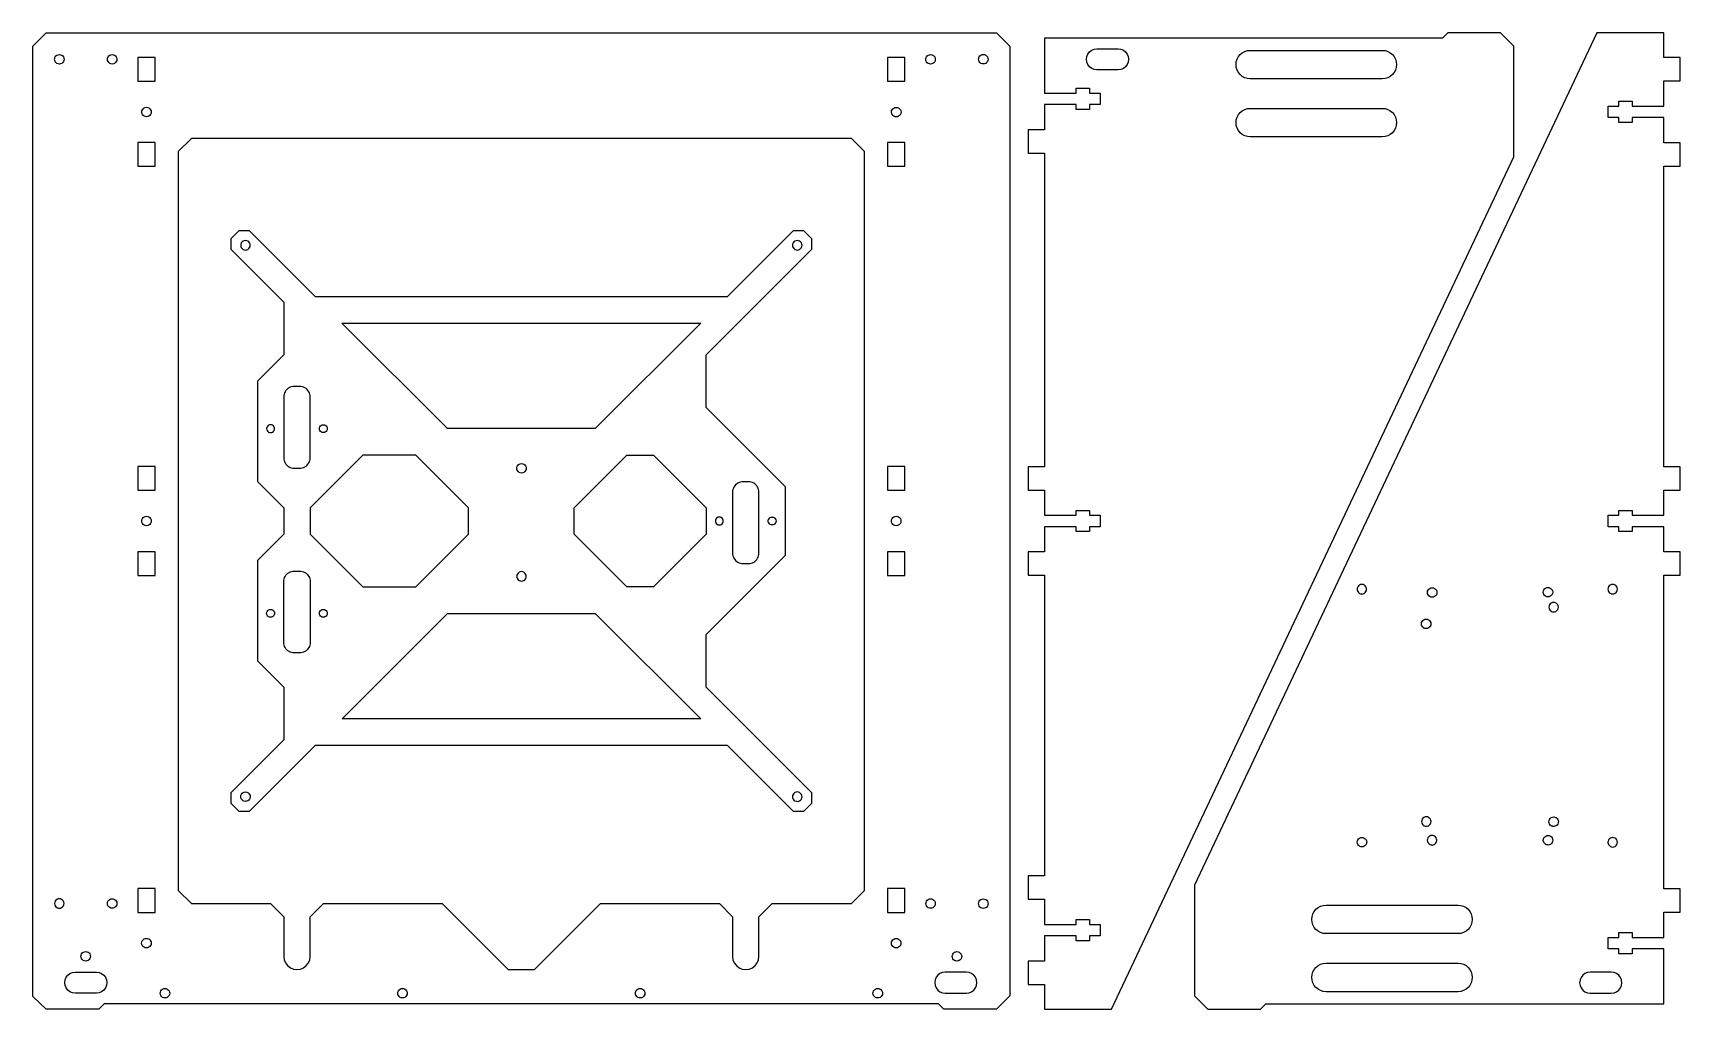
# Model space of a CAD drawing. Extents: x -310 to 314, y -185 to 185.
import ezdxf

# ---------------------------------------------------------------- set-up
doc = ezdxf.new("R2010")
doc.units = 0
doc.layers.get('0').update_dxf_attribs({"linetype": 'CONTINUOUS'})

# ---------------------------------------------------------------- blocks, each defined once
blk = doc.blocks.new('BLOCK_2')
at = {"color": 7}
blk.add_lwpolyline([(-35, 23), (-55, 43), (-55, 63), (-15, 103), (-15, 107), (-18, 110), (-22, 110), (-47, 85), (-203, 85), (-228, 110), (-232, 110), (-235, 107), (-235, 103), (-215, 83), (-215, 63), (-225, 53), (-225, 15), (-215, 5), (-215, -5), (-225, -15), (-225, -53), (-215, -63), (-215, -83), (-235, -103), (-235, -107), (-232, -110), (-228, -110), (-203, -85), (-47, -85), (-22, -110), (-19.93, -110), (-18, -110), (-15, -107), (-15, -103), (-55, -63), (-55, -43), (-25, -13), (-25, 13), (-35, 23)], dxfattribs=at)
blk = doc.blocks.new('BLOCK_3')
at = {"color": 7}
blk.add_lwpolyline([(-165, 25), (-185, 25), (-205, 5), (-205, -5), (-185, -25), (-165, -25), (-145, -5), (-145, 5), (-165, 25)], dxfattribs=at)
blk = doc.blocks.new('BLOCK_4')
at = {"color": 7}
blk.add_lwpolyline([(-55, 5), (-55, -5), (-75, -25), (-85, -25), (-105, -5), (-105, 5), (-85, 25), (-75, 25), (-55, 5)], dxfattribs=at)
blk = doc.blocks.new('BLOCK_5')
at = {"color": 7}
blk.add_lwpolyline([(-57, -75), (-192.93, -75), (-153, -35), (-97, -35), (-57, -75)], dxfattribs=at)
blk = doc.blocks.new('BLOCK_7')
at = {"color": 7}
blk.add_lwpolyline([(-153, 35), (-193, 75), (-57, 75), (-97, 35), (-153, 35)], dxfattribs=at)
blk = doc.blocks.new('BLOCK_6')
blk.add_blockref('BLOCK_7', (0, 0))
blk = doc.blocks.new('BLOCK_8')
at = {"color": 7}
blk.add_lwpolyline([(-48.94, 1.06), (-49.25, 1.3), (-49.61, 1.45), (-50, 1.5), (-50.39, 1.45), (-50.75, 1.3), (-51.06, 1.06), (-51.3, 0.75), (-51.45, 0.39), (-51.5, 0), (-51.45, -0.39), (-51.3, -0.75), (-51.06, -1.06), (-50.75, -1.3), (-50.39, -1.45), (-50, -1.5), (-49.61, -1.45), (-49.25, -1.3), (-48.94, -1.06), (-48.7, -0.75), (-48.55, -0.39), (-48.5, 0), (-48.55, 0.39), (-48.7, 0.75), (-48.94, 1.06)], dxfattribs=at)
blk = doc.blocks.new('BLOCK_9')
at = {"color": 7}
blk.add_lwpolyline([(-42.53, -15.83), (-42.03, -16), (-41.52, -16.1), (-41, -16.14), (-39, -16.14), (-38.48, -16.1), (-37.96, -16), (-37.47, -15.83), (-37, -15.6), (-36.56, -15.31), (-36.17, -14.97), (-35.83, -14.57), (-35.54, -14.14), (-35.3, -13.67), (-35.14, -13.17), (-35.03, -12.66), (-35, -12.14), (-35, 10.86), (-35.03, 11.38), (-35.14, 11.9), (-35.3, 12.39), (-35.54, 12.86), (-35.83, 13.3), (-36.17, 13.69), (-36.56, 14.04), (-37, 14.33), (-37.47, 14.56), (-37.96, 14.73), (-38.48, 14.83), (-39, 14.86), (-41, 14.86), (-41.52, 14.83), (-42.03, 14.73), (-42.53, 14.56), (-43, 14.33), (-43.43, 14.04), (-43.83, 13.69), (-44.17, 13.3), (-44.46, 12.86), (-44.7, 12.39), (-44.86, 11.9), (-44.97, 11.38), (-45, 10.86), (-45, -12.14), (-44.97, -12.66), (-44.86, -13.17), (-44.7, -13.67), (-44.46, -14.14), (-44.17, -14.57), (-43.83, -14.97), (-43.43, -15.31), (-43, -15.6), (-42.53, -15.83)], dxfattribs=at)
blk = doc.blocks.new('BLOCK_10')
at = {"color": 7}
blk.add_lwpolyline([(-29.25, 1.3), (-28.94, 1.06), (-28.7, 0.75), (-28.64, 0.59), (-28.55, 0.39), (-28.5, 0), (-28.55, -0.39), (-28.65, -0.62), (-28.7, -0.75), (-28.94, -1.06), (-29.25, -1.3), (-29.61, -1.45), (-30, -1.5), (-30.39, -1.45), (-30.75, -1.3), (-31.06, -1.06), (-31.3, -0.75), (-31.45, -0.39), (-31.5, 0), (-31.45, 0.39), (-31.3, 0.75), (-31.06, 1.06), (-30.75, 1.3), (-30.39, 1.45), (-30, 1.5), (-29.61, 1.45), (-29.25, 1.3)], dxfattribs=at)
blk = doc.blocks.new('BLOCK_11')
at = {"color": 7}
blk.add_lwpolyline([(-126.7, -21.46), (-126.52, -21.89), (-126.24, -22.27), (-125.86, -22.55), (-125.43, -22.73), (-125, -22.79), (-124.96, -22.79), (-124.5, -22.73), (-124.06, -22.55), (-123.69, -22.27), (-123.4, -21.89), (-123.22, -21.46), (-123.16, -20.99), (-123.22, -20.53), (-123.4, -20.09), (-123.69, -19.72), (-124.06, -19.43), (-124.5, -19.25), (-124.96, -19.19), (-125, -19.2), (-125.43, -19.25), (-125.86, -19.43), (-126.24, -19.72), (-126.52, -20.09), (-126.7, -20.53), (-126.76, -20.99), (-126.7, -21.46)], dxfattribs=at)
blk = doc.blocks.new('BLOCK_12')
at = {"color": 7}
blk.add_lwpolyline([(-126.7, 20.45), (-126.52, 20.89), (-126.24, 21.26), (-125.86, 21.54), (-125.43, 21.72), (-125, 21.78), (-124.96, 21.79), (-124.5, 21.72), (-124.06, 21.55), (-123.69, 21.26), (-123.4, 20.89), (-123.22, 20.45), (-123.16, 19.99), (-123.22, 19.52), (-123.4, 19.09), (-123.69, 18.71), (-124.06, 18.43), (-124.5, 18.25), (-124.96, 18.19), (-125, 18.19), (-125.43, 18.25), (-125.86, 18.43), (-126.24, 18.71), (-126.52, 19.09), (-126.7, 19.52), (-126.76, 19.99), (-126.7, 20.45)], dxfattribs=at)
blk = doc.blocks.new('BLOCK_13')
at = {"color": 7}
blk.add_lwpolyline([(-200, 33.5), (-200.39, 33.55), (-200.75, 33.7), (-201.06, 33.94), (-201.3, 34.25), (-201.45, 34.61), (-201.5, 35), (-201.45, 35.39), (-201.3, 35.75), (-201.06, 36.06), (-200.75, 36.3), (-200.39, 36.45), (-200, 36.5), (-199.61, 36.45), (-199.25, 36.3), (-198.94, 36.06), (-198.7, 35.75), (-198.55, 35.39), (-198.5, 35), (-198.55, 34.61), (-198.7, 34.25), (-198.94, 33.94), (-199.25, 33.7), (-199.61, 33.55), (-200, 33.5)], dxfattribs=at)
blk = doc.blocks.new('BLOCK_14')
at = {"color": 7}
blk.add_lwpolyline([(-221.45, 35.39), (-221.5, 35), (-221.45, 34.61), (-221.3, 34.25), (-221.06, 33.94), (-220.75, 33.7), (-220.39, 33.55), (-220, 33.5), (-219.61, 33.55), (-219.25, 33.7), (-218.94, 33.94), (-218.7, 34.25), (-218.55, 34.61), (-218.5, 35), (-218.55, 35.39), (-218.7, 35.75), (-218.94, 36.06), (-219.25, 36.3), (-219.61, 36.45), (-220, 36.5), (-220.39, 36.45), (-220.75, 36.3), (-221.06, 36.06), (-221.3, 35.75), (-221.45, 35.39)], dxfattribs=at)
blk = doc.blocks.new('BLOCK_15')
at = {"color": 7}
blk.add_lwpolyline([(-208.48, 20.04), (-207.96, 20.14), (-207.47, 20.31), (-207, 20.54), (-206.56, 20.83), (-206.17, 21.18), (-205.83, 21.57), (-205.54, 22.01), (-205.3, 22.48), (-205.14, 22.97), (-205.03, 23.48), (-205, 24.01), (-205, 47.01), (-205.03, 47.53), (-205.14, 48.04), (-205.3, 48.54), (-205.54, 49.01), (-205.83, 49.44), (-206.17, 49.84), (-206.56, 50.18), (-207, 50.47), (-207.47, 50.7), (-207.96, 50.87), (-208.48, 50.97), (-209, 51.01), (-211, 51.01), (-211.52, 50.97), (-212.03, 50.87), (-212.53, 50.7), (-213, 50.47), (-213.43, 50.18), (-213.83, 49.84), (-214.17, 49.44), (-214.46, 49.01), (-214.7, 48.54), (-214.86, 48.04), (-214.97, 47.53), (-215, 47.01), (-215, 24.01), (-214.97, 23.48), (-214.86, 22.97), (-214.7, 22.48), (-214.46, 22.01), (-214.17, 21.57), (-213.83, 21.18), (-213.43, 20.83), (-213, 20.54), (-212.53, 20.31), (-212.03, 20.14), (-211.52, 20.04), (-211, 20.01), (-209, 20.01), (-208.48, 20.04)], dxfattribs=at)
blk = doc.blocks.new('BLOCK_16')
at = {"color": 7}
blk.add_lwpolyline([(-201.3, -35.75), (-201.45, -35.39), (-201.5, -35), (-201.45, -34.61), (-201.3, -34.25), (-201.06, -33.94), (-200.75, -33.7), (-200.39, -33.55), (-200, -33.5), (-199.61, -33.55), (-199.25, -33.7), (-198.94, -33.94), (-198.7, -34.25), (-198.55, -34.61), (-198.5, -35), (-198.55, -35.39), (-198.7, -35.75), (-198.94, -36.06), (-199.25, -36.3), (-199.61, -36.45), (-200, -36.5), (-200.39, -36.45), (-200.75, -36.3), (-201.06, -36.06), (-201.3, -35.75)], dxfattribs=at)
blk = doc.blocks.new('BLOCK_17')
at = {"color": 7}
blk.add_lwpolyline([(-205, -46), (-205.03, -46.52), (-205.14, -47.04), (-205.3, -47.53), (-205.54, -48), (-205.83, -48.44), (-206.17, -48.83), (-206.56, -49.17), (-207, -49.46), (-207.47, -49.7), (-207.96, -49.86), (-208.48, -49.97), (-209, -50), (-211, -50), (-211.52, -49.97), (-212.03, -49.86), (-212.53, -49.7), (-213, -49.46), (-213.43, -49.17), (-213.83, -48.83), (-214.17, -48.44), (-214.46, -48), (-214.7, -47.53), (-214.86, -47.04), (-214.97, -46.52), (-215, -46), (-215, -23), (-214.97, -22.48), (-214.86, -21.96), (-214.7, -21.47), (-214.46, -21), (-214.17, -20.56), (-213.83, -20.17), (-213.43, -19.83), (-213, -19.54), (-212.53, -19.3), (-212.03, -19.14), (-211.52, -19.03), (-211, -19), (-209, -19), (-208.48, -19.03), (-207.96, -19.14), (-207.47, -19.3), (-207, -19.54), (-206.56, -19.83), (-206.17, -20.17), (-205.83, -20.56), (-205.54, -21), (-205.3, -21.47), (-205.14, -21.96), (-205.03, -22.48), (-205, -23), (-205, -46)], dxfattribs=at)
blk = doc.blocks.new('BLOCK_18')
at = {"color": 7}
blk.add_lwpolyline([(-218.55, -34.61), (-218.5, -35), (-218.55, -35.39), (-218.7, -35.75), (-218.94, -36.06), (-219.25, -36.3), (-219.61, -36.45), (-220, -36.5), (-220.39, -36.45), (-220.75, -36.3), (-221.06, -36.06), (-221.3, -35.75), (-221.45, -35.39), (-221.5, -35), (-221.45, -34.61), (-221.3, -34.25), (-221.06, -33.94), (-220.75, -33.7), (-220.39, -33.55), (-220, -33.5), (-219.61, -33.55), (-219.25, -33.7), (-218.94, -33.94), (-218.7, -34.25), (-218.55, -34.61)], dxfattribs=at)
blk = doc.blocks.new('BLOCK_19')
at = {"color": 7}
blk.add_lwpolyline([(-231.25, 104.04), (-231.07, 103.61), (-230.78, 103.24), (-230.41, 102.95), (-229.98, 102.77), (-229.51, 102.71), (-229.04, 102.77), (-228.61, 102.95), (-228.24, 103.24), (-227.95, 103.61), (-227.77, 104.04), (-227.71, 104.51), (-227.77, 104.98), (-227.95, 105.41), (-228.24, 105.78), (-228.61, 106.07), (-229.04, 106.25), (-229.51, 106.31), (-229.93, 106.25), (-229.98, 106.25), (-230.41, 106.07), (-230.78, 105.78), (-231.07, 105.41), (-231.15, 105.21), (-231.25, 104.98), (-231.31, 104.51), (-231.25, 104.04)], dxfattribs=at)
blk = doc.blocks.new('BLOCK_20')
at = {"color": 7}
blk.add_lwpolyline([(-21.76, 105.78), (-22.05, 105.41), (-22.23, 104.98), (-22.29, 104.51), (-22.23, 104.04), (-22.05, 103.61), (-21.76, 103.24), (-21.39, 102.95), (-20.96, 102.77), (-20.49, 102.71), (-20.02, 102.77), (-19.59, 102.95), (-19.22, 103.24), (-18.93, 103.61), (-18.75, 104.04), (-18.69, 104.51), (-18.75, 104.98), (-18.93, 105.41), (-19.22, 105.78), (-19.59, 106.07), (-20.02, 106.25), (-20.49, 106.31), (-20.96, 106.25), (-21.39, 106.07), (-21.76, 105.78)], dxfattribs=at)
blk = doc.blocks.new('BLOCK_21')
at = {"color": 7}
blk.add_lwpolyline([(-18.75, -104.98), (-18.69, -104.51), (-18.75, -104.04), (-18.93, -103.61), (-19.22, -103.24), (-19.59, -102.95), (-20.02, -102.77), (-20.49, -102.71), (-20.96, -102.77), (-21.39, -102.95), (-21.76, -103.24), (-22.05, -103.61), (-22.23, -104.04), (-22.29, -104.51), (-22.23, -104.98), (-22.05, -105.41), (-21.76, -105.78), (-21.39, -106.07), (-20.96, -106.25), (-20.49, -106.31), (-20.02, -106.25), (-19.59, -106.07), (-19.22, -105.78), (-18.93, -105.41), (-18.75, -104.98)], dxfattribs=at)
blk = doc.blocks.new('BLOCK_22')
at = {"color": 7}
blk.add_lwpolyline([(-228.63, -106.06), (-229.06, -106.23), (-229.53, -106.29), (-230, -106.22), (-230.43, -106.04), (-230.8, -105.75), (-231.08, -105.37), (-231.25, -104.94), (-231.31, -104.47), (-231.24, -104), (-231.06, -103.57), (-230.77, -103.2), (-230.39, -102.92), (-229.96, -102.75), (-229.49, -102.69), (-229.02, -102.76), (-228.59, -102.94), (-228.22, -103.23), (-227.94, -103.61), (-227.77, -104.04), (-227.71, -104.51), (-227.78, -104.97), (-227.96, -105.41), (-228.25, -105.78), (-228.63, -106.06)], dxfattribs=at)
blk = doc.blocks.new('BLOCK_23')
at = {"color": 7}
blk.add_lwpolyline([(-310, -180.19), (-310, 180), (-305, 185), (55, 185), (60, 180), (60, -180), (55, -185), (35, -185), (33, -183), (-283, -183), (-285, -185), (-305, -185), (-310, -180.19)], dxfattribs=at)
blk = doc.blocks.new('BLOCK_24')
at = {"color": 7}
blk.add_lwpolyline([(43.63, -178.96), (44.6, -178.83), (45.56, -178.43), (46.39, -177.79), (47.02, -176.96), (47.42, -176), (47.56, -174.96), (47.42, -173.93), (47.02, -172.96), (46.39, -172.13), (45.56, -171.5), (44.6, -171.1), (43.56, -170.96), (35.56, -170.96), (34.53, -171.1), (33.56, -171.5), (32.74, -172.13), (32.1, -172.96), (31.7, -173.93), (31.56, -174.96), (31.7, -176), (32.1, -176.96), (32.74, -177.79), (33.56, -178.43), (34.53, -178.83), (35.56, -178.96), (43.63, -178.96)], dxfattribs=at)
blk = doc.blocks.new('BLOCK_25')
at = {"color": 7}
blk.add_lwpolyline([(-281.98, -174.96), (-282.11, -176), (-282.51, -176.96), (-283.15, -177.79), (-283.98, -178.43), (-284.94, -178.83), (-285.91, -178.96), (-293.97, -178.96), (-295.01, -178.83), (-295.97, -178.43), (-296.8, -177.79), (-297.44, -176.96), (-297.84, -176), (-297.97, -174.96), (-297.84, -173.93), (-297.44, -172.96), (-296.8, -172.13), (-295.97, -171.5), (-295.01, -171.1), (-293.97, -170.96), (-285.98, -170.96), (-284.94, -171.1), (-283.98, -171.5), (-283.15, -172.13), (-282.51, -172.96), (-282.11, -173.93), (-281.98, -174.96)], dxfattribs=at)
blk = doc.blocks.new('BLOCK_26')
at = {"color": 7}
blk.add_lwpolyline([(20.25, 175.74), (13.75, 175.74), (13.75, 166.74), (20.25, 166.74), (20.25, 175.74)], dxfattribs=at)
blk = doc.blocks.new('BLOCK_27')
at = {"color": 7}
blk.add_lwpolyline([(20.25, 143.44), (13.75, 143.44), (13.75, 134.44), (20.25, 134.44), (20.25, 143.44)], dxfattribs=at)
blk = doc.blocks.new('BLOCK_28')
at = {"color": 7}
blk.add_lwpolyline([(20.25, 20.65), (13.75, 20.65), (13.75, 11.65), (20.25, 11.65), (20.25, 20.65)], dxfattribs=at)
blk = doc.blocks.new('BLOCK_29')
at = {"color": 7}
blk.add_lwpolyline([(20.25, -11.65), (13.75, -11.65), (13.75, -20.65), (20.25, -20.65), (20.25, -11.65)], dxfattribs=at)
blk = doc.blocks.new('BLOCK_30')
at = {"color": 7}
blk.add_lwpolyline([(20.25, -139.35), (13.75, -139.35), (13.75, -148.35), (20.25, -148.35), (20.25, -139.35)], dxfattribs=at)
blk = doc.blocks.new('BLOCK_31')
at = {"color": 7}
blk.add_lwpolyline([(-263.75, 175.74), (-270.25, 175.74), (-270.25, 166.74), (-263.75, 166.74), (-263.75, 175.74)], dxfattribs=at)
blk = doc.blocks.new('BLOCK_32')
at = {"color": 7}
blk.add_lwpolyline([(-263.75, 143.44), (-270.25, 143.44), (-270.25, 134.44), (-263.75, 134.44), (-263.75, 143.44)], dxfattribs=at)
blk = doc.blocks.new('BLOCK_33')
at = {"color": 7}
blk.add_lwpolyline([(-263.75, 20.65), (-270.25, 20.65), (-270.25, 11.65), (-263.75, 11.65), (-263.75, 20.65)], dxfattribs=at)
blk = doc.blocks.new('BLOCK_34')
at = {"color": 7}
blk.add_lwpolyline([(-263.75, -11.65), (-270.25, -11.65), (-270.25, -20.65), (-263.75, -20.65), (-263.75, -11.65)], dxfattribs=at)
blk = doc.blocks.new('BLOCK_35')
at = {"color": 7}
blk.add_lwpolyline([(-263.75, -139.35), (-270.25, -139.35), (-270.25, -148.35), (-263.75, -148.35), (-263.75, -139.35)], dxfattribs=at)
blk = doc.blocks.new('BLOCK_36')
at = {"color": 7}
blk.add_lwpolyline([(18.56, -0.9), (18.27, -1.27), (17.9, -1.56), (17.47, -1.74), (17, -1.8), (16.53, -1.74), (16.1, -1.56), (15.73, -1.27), (15.44, -0.9), (15.26, -0.47), (15.2, 0), (15.26, 0.47), (15.44, 0.9), (15.73, 1.27), (16.1, 1.56), (16.53, 1.74), (17, 1.8), (17.46, 1.74), (17.9, 1.56), (18.27, 1.27), (18.56, 0.9), (18.74, 0.47), (18.8, 0), (18.74, -0.47), (18.56, -0.9)], dxfattribs=at)
blk = doc.blocks.new('BLOCK_37')
at = {"color": 7}
blk.add_lwpolyline([(18.58, 154.1), (18.29, 153.72), (17.92, 153.44), (17.49, 153.25), (17.02, 153.19), (16.56, 153.25), (16.12, 153.42), (15.75, 153.71), (15.46, 154.08), (15.28, 154.51), (15.21, 154.98), (15.27, 155.44), (15.45, 155.88), (15.73, 156.25), (16.1, 156.54), (16.53, 156.72), (17, 156.79), (17.47, 156.73), (17.9, 156.55), (18.28, 156.27), (18.56, 155.9), (18.75, 155.47), (18.81, 155), (18.75, 154.53), (18.58, 154.1)], dxfattribs=at)
blk = doc.blocks.new('BLOCK_38')
at = {"color": 7}
blk.add_lwpolyline([(29.1, 173.43), (28.73, 173.72), (28.44, 174.09), (28.26, 174.52), (28.2, 174.99), (28.26, 175.46), (28.44, 175.89), (28.73, 176.26), (29.1, 176.55), (29.54, 176.73), (30, 176.79), (30.47, 176.73), (30.9, 176.55), (31.28, 176.26), (31.56, 175.89), (31.74, 175.46), (31.8, 174.99), (31.74, 174.52), (31.56, 174.09), (31.28, 173.72), (30.9, 173.43), (30.47, 173.25), (30, 173.19), (29.54, 173.25), (29.1, 173.43)], dxfattribs=at)
blk = doc.blocks.new('BLOCK_39')
at = {"color": 7}
blk.add_lwpolyline([(51.25, 173.75), (50.88, 173.46), (50.44, 173.28), (49.98, 173.22), (49.51, 173.28), (49.08, 173.46), (48.7, 173.75), (48.42, 174.12), (48.24, 174.56), (48.18, 175.02), (48.24, 175.49), (48.42, 175.92), (48.7, 176.3), (49.08, 176.58), (49.51, 176.76), (49.98, 176.82), (50.44, 176.76), (50.88, 176.58), (51.25, 176.3), (51.54, 175.92), (51.72, 175.49), (51.78, 175.02), (51.72, 174.56), (51.54, 174.12), (51.25, 173.75)], dxfattribs=at)
blk = doc.blocks.new('BLOCK_40')
at = {"color": 7}
blk.add_lwpolyline([(31.29, -146.28), (30.91, -146.57), (30.48, -146.75), (30.01, -146.81), (29.55, -146.75), (29.11, -146.57), (28.74, -146.28), (28.46, -145.91), (28.28, -145.47), (28.21, -145.01), (28.28, -144.54), (28.46, -144.11), (28.74, -143.74), (29.11, -143.45), (29.55, -143.27), (30.01, -143.21), (30.48, -143.27), (30.91, -143.45), (31.29, -143.74), (31.57, -144.11), (31.75, -144.54), (31.81, -145.01), (31.75, -145.47), (31.57, -145.91), (31.29, -146.28)], dxfattribs=at)
blk = doc.blocks.new('BLOCK_41')
at = {"color": 7}
blk.add_lwpolyline([(51.55, -145.95), (51.27, -146.33), (50.89, -146.61), (50.46, -146.79), (49.99, -146.85), (49.53, -146.79), (49.09, -146.61), (48.72, -146.33), (48.43, -145.95), (48.25, -145.52), (48.19, -145.05), (48.25, -144.59), (48.43, -144.15), (48.72, -143.78), (49.09, -143.49), (49.53, -143.31), (49.99, -143.25), (50.46, -143.31), (50.89, -143.49), (51.27, -143.78), (51.55, -144.15), (51.73, -144.59), (51.79, -145.05), (51.73, -145.52), (51.55, -145.95)], dxfattribs=at)
blk = doc.blocks.new('BLOCK_42')
at = {"color": 7}
blk.add_lwpolyline([(40.9, -163.47), (41.28, -163.76), (41.56, -164.13), (41.74, -164.57), (41.8, -165.03), (41.74, -165.5), (41.56, -165.93), (41.28, -166.31), (40.9, -166.59), (40.47, -166.77), (40, -166.83), (39.54, -166.77), (39.1, -166.59), (38.73, -166.31), (38.44, -165.93), (38.26, -165.5), (38.2, -165.03), (38.26, -164.57), (38.44, -164.13), (38.73, -163.76), (39.1, -163.47), (39.54, -163.29), (40, -163.23), (40.47, -163.29), (40.9, -163.47)], dxfattribs=at)
blk = doc.blocks.new('BLOCK_43')
at = {"color": 7}
blk.add_lwpolyline([(18.56, -160.9), (18.27, -161.27), (17.9, -161.56), (17.47, -161.74), (17, -161.8), (16.53, -161.74), (16.1, -161.56), (15.73, -161.27), (15.44, -160.9), (15.26, -160.47), (15.2, -160), (15.26, -159.53), (15.44, -159.1), (15.73, -158.73), (16.1, -158.44), (16.53, -158.26), (17, -158.2), (17.47, -158.26), (17.9, -158.44), (18.27, -158.73), (18.56, -159.1), (18.74, -159.53), (18.8, -160), (18.74, -160.47), (18.56, -160.9)], dxfattribs=at)
blk = doc.blocks.new('BLOCK_44')
at = {"color": 7}
blk.add_lwpolyline([(-299.13, -143.42), (-299.57, -143.24), (-300.03, -143.18), (-300.5, -143.24), (-300.93, -143.42), (-301.3, -143.71), (-301.59, -144.08), (-301.77, -144.51), (-301.83, -144.98), (-301.77, -145.45), (-301.59, -145.88), (-301.3, -146.25), (-300.93, -146.54), (-300.5, -146.72), (-300.03, -146.78), (-299.56, -146.72), (-299.13, -146.54), (-298.76, -146.25), (-298.47, -145.88), (-298.29, -145.44), (-298.23, -144.98), (-298.29, -144.51), (-298.47, -144.08), (-298.76, -143.71), (-299.13, -143.42)], dxfattribs=at)
blk = doc.blocks.new('BLOCK_45')
at = {"color": 7}
blk.add_lwpolyline([(-278.46, -145.88), (-278.74, -146.25), (-279.12, -146.54), (-279.55, -146.72), (-280.02, -146.78), (-280.48, -146.72), (-280.92, -146.54), (-281.29, -146.25), (-281.58, -145.88), (-281.76, -145.45), (-281.82, -144.98), (-281.76, -144.51), (-281.58, -144.08), (-281.29, -143.71), (-280.92, -143.42), (-280.48, -143.24), (-280.02, -143.18), (-279.55, -143.24), (-279.12, -143.42), (-278.74, -143.71), (-278.46, -144.08), (-278.28, -144.51), (-278.22, -144.98), (-278.28, -145.44), (-278.46, -145.88)], dxfattribs=at)
blk = doc.blocks.new('BLOCK_46')
at = {"color": 7}
blk.add_lwpolyline([(-290.92, -163.43), (-290.49, -163.25), (-290.02, -163.19), (-289.56, -163.25), (-289.12, -163.43), (-288.75, -163.72), (-288.47, -164.09), (-288.29, -164.53), (-288.22, -164.99), (-288.29, -165.46), (-288.47, -165.89), (-288.75, -166.27), (-289.12, -166.55), (-289.56, -166.73), (-290.02, -166.79), (-290.49, -166.73), (-290.92, -166.55), (-291.3, -166.27), (-291.58, -165.89), (-291.76, -165.46), (-291.82, -164.99), (-291.76, -164.53), (-291.58, -164.09), (-291.3, -163.72), (-290.92, -163.43)], dxfattribs=at)
blk = doc.blocks.new('BLOCK_47')
at = {"color": 7}
blk.add_lwpolyline([(-265.46, -159.09), (-265.28, -159.52), (-265.22, -159.99), (-265.28, -160.46), (-265.46, -160.89), (-265.74, -161.26), (-266.12, -161.55), (-266.55, -161.73), (-267.02, -161.79), (-267.48, -161.73), (-267.92, -161.55), (-268.29, -161.26), (-268.58, -160.89), (-268.76, -160.46), (-268.82, -159.99), (-268.76, -159.52), (-268.58, -159.09), (-268.29, -158.72), (-267.92, -158.43), (-267.48, -158.25), (-267.02, -158.19), (-266.55, -158.25), (-266.12, -158.43), (-265.74, -158.72), (-265.46, -159.09)], dxfattribs=at)
blk = doc.blocks.new('BLOCK_48')
at = {"color": 7}
blk.add_lwpolyline([(-265.42, -0.9), (-265.7, -1.28), (-266.07, -1.56), (-266.51, -1.74), (-266.97, -1.8), (-267.44, -1.74), (-267.87, -1.56), (-268.25, -1.28), (-268.53, -0.9), (-268.71, -0.47), (-268.77, 0), (-268.71, 0.46), (-268.53, 0.9), (-268.25, 1.27), (-267.87, 1.56), (-267.44, 1.74), (-266.98, 1.8), (-266.51, 1.74), (-266.07, 1.56), (-265.7, 1.27), (-265.42, 0.9), (-265.24, 0.46), (-265.17, 0), (-265.24, -0.47), (-265.42, -0.9)], dxfattribs=at)
blk = doc.blocks.new('BLOCK_49')
at = {"color": 7}
blk.add_lwpolyline([(-300.9, 173.45), (-301.27, 173.74), (-301.55, 174.11), (-301.73, 174.55), (-301.8, 175.01), (-301.73, 175.48), (-301.55, 175.91), (-301.27, 176.29), (-300.9, 176.57), (-300.46, 176.75), (-300, 176.81), (-299.53, 176.75), (-299.1, 176.57), (-298.72, 176.29), (-298.44, 175.91), (-298.26, 175.48), (-298.2, 175.01), (-298.26, 174.55), (-298.44, 174.11), (-298.72, 173.74), (-299.1, 173.45), (-299.53, 173.28), (-300, 173.21), (-300.46, 173.27), (-300.9, 173.45)], dxfattribs=at)
blk = doc.blocks.new('BLOCK_50')
at = {"color": 7}
blk.add_lwpolyline([(-280.44, 176.75), (-279.98, 176.81), (-279.51, 176.75), (-279.08, 176.57), (-278.7, 176.29), (-278.42, 175.91), (-278.24, 175.48), (-278.18, 175.01), (-278.24, 174.55), (-278.42, 174.11), (-278.7, 173.74), (-279.08, 173.45), (-279.51, 173.28), (-279.98, 173.21), (-280.44, 173.27), (-280.88, 173.45), (-281.25, 173.74), (-281.54, 174.11), (-281.72, 174.55), (-281.78, 175.01), (-281.72, 175.48), (-281.54, 175.91), (-281.25, 176.29), (-280.88, 176.57), (-280.44, 176.75)], dxfattribs=at)
blk = doc.blocks.new('BLOCK_51')
at = {"color": 7}
blk.add_lwpolyline([(-265.24, 154.53), (-265.42, 154.1), (-265.7, 153.72), (-266.07, 153.44), (-266.51, 153.26), (-266.97, 153.2), (-267.44, 153.26), (-267.87, 153.44), (-268.25, 153.72), (-268.53, 154.09), (-268.71, 154.53), (-268.77, 154.99), (-268.71, 155.46), (-268.53, 155.89), (-268.25, 156.27), (-267.87, 156.55), (-267.44, 156.73), (-266.98, 156.8), (-266.51, 156.73), (-266.07, 156.55), (-265.7, 156.27), (-265.42, 155.9), (-265.24, 155.46), (-265.17, 155), (-265.24, 154.53)], dxfattribs=at)
blk = doc.blocks.new('BLOCK_52')
at = {"color": 7}
blk.add_lwpolyline([(-258.44, -179.9), (-258.73, -180.27), (-259.1, -180.56), (-259.53, -180.74), (-260, -180.8), (-260.47, -180.74), (-260.9, -180.56), (-261.27, -180.27), (-261.56, -179.9), (-261.74, -179.47), (-261.8, -179), (-261.74, -178.53), (-261.56, -178.1), (-261.27, -177.73), (-260.9, -177.44), (-260.47, -177.26), (-260, -177.2), (-259.53, -177.26), (-259.1, -177.44), (-258.73, -177.73), (-258.44, -178.1), (-258.26, -178.53), (-258.2, -179), (-258.26, -179.47), (-258.44, -179.9)], dxfattribs=at)
blk = doc.blocks.new('BLOCK_53')
at = {"color": 7}
blk.add_lwpolyline([(-168.44, -179.9), (-168.73, -180.27), (-169.1, -180.56), (-169.53, -180.74), (-170, -180.8), (-170.47, -180.74), (-170.9, -180.56), (-171.27, -180.27), (-171.56, -179.9), (-171.74, -179.47), (-171.8, -179), (-171.74, -178.53), (-171.56, -178.1), (-171.27, -177.73), (-170.9, -177.44), (-170.47, -177.26), (-170, -177.2), (-169.53, -177.26), (-169.1, -177.44), (-168.73, -177.73), (-168.44, -178.1), (-168.26, -178.53), (-168.2, -179), (-168.26, -179.47), (-168.44, -179.9)], dxfattribs=at)
blk = doc.blocks.new('BLOCK_54')
at = {"color": 7}
blk.add_lwpolyline([(-78.44, -179.9), (-78.73, -180.27), (-79.1, -180.56), (-79.53, -180.74), (-80, -180.8), (-80.47, -180.74), (-80.9, -180.56), (-81.27, -180.27), (-81.56, -179.9), (-81.74, -179.47), (-81.8, -179), (-81.74, -178.53), (-81.56, -178.1), (-81.27, -177.73), (-80.9, -177.44), (-80.47, -177.26), (-80, -177.2), (-79.53, -177.26), (-79.1, -177.44), (-78.73, -177.73), (-78.44, -178.1), (-78.26, -178.53), (-78.2, -179), (-78.26, -179.47), (-78.44, -179.9)], dxfattribs=at)
blk = doc.blocks.new('BLOCK_55')
at = {"color": 7}
blk.add_lwpolyline([(8.44, -178.1), (8.73, -177.73), (9.1, -177.44), (9.53, -177.26), (10, -177.2), (10.47, -177.26), (10.9, -177.44), (11.27, -177.73), (11.56, -178.1), (11.74, -178.53), (11.8, -179), (11.74, -179.47), (11.56, -179.9), (11.27, -180.27), (10.9, -180.56), (10.47, -180.74), (10, -180.8), (9.53, -180.74), (9.1, -180.56), (8.73, -180.27), (8.44, -179.9), (8.26, -179.47), (8.2, -179), (8.26, -178.53), (8.44, -178.1)], dxfattribs=at)
blk = doc.blocks.new('BLOCK_56')
at = {"color": 7}
blk.add_lwpolyline([(-250, 145), (-255, 140), (-255, -140), (-250, -145), (-220, -145), (-215, -150), (-215, -165.07), (-214.84, -166.3), (-214.34, -167.5), (-213.54, -168.54), (-212.5, -169.34), (-211.3, -169.84), (-210, -170.01), (-208.7, -169.84), (-207.5, -169.34), (-206.46, -168.54), (-205.66, -167.5), (-205.16, -166.3), (-205, -165.07), (-205, -150), (-200, -145), (-155, -145), (-130, -170), (-120, -170), (-95, -145), (-50, -145), (-45, -150), (-45, -165.07), (-44.84, -166.3), (-44.34, -167.5), (-43.54, -168.54), (-42.5, -169.34), (-41.3, -169.84), (-40, -170.01), (-38.7, -169.84), (-37.5, -169.34), (-36.46, -168.54), (-35.66, -167.5), (-35.16, -166.3), (-35, -165.07), (-35, -150), (-30, -145), (0, -145), (5, -140), (5, 140), (0, 145), (-250, 145)], dxfattribs=at)
blk = doc.blocks.new('BLOCK_57')
at = {"color": 7}
blk.add_open_spline([(73.1, -185), (73.1, -185), (73.1, -175.64), (73.1, -175.64), (73.1, -175.64), (67, -175.64), (67, -175.64), (67, -175.64), (67, -166.84), (67, -166.84), (67, -166.84), (73.1, -166.84), (73.1, -166.84), (73.1, -166.84), (73.1, -157.28), (73.1, -157.28), (73.1, -157.28), (85.1, -157.28), (85.1, -157.28), (85.1, -157.28), (85.1, -159.08), (85.1, -159.08), (85.1, -159.08), (90.2, -159.08), (90.2, -159.08), (90.2, -159.08), (90.2, -157.28), (90.2, -157.28), (90.2, -157.28), (94.2, -157.28), (94.2, -157.28), (94.2, -157.28), (94.2, -152.88), (94.2, -152.88), (94.2, -152.88), (90.2, -152.88), (90.2, -152.88), (90.2, -152.88), (90.2, -151.08), (90.2, -151.08), (90.2, -151.08), (85.1, -151.08), (85.1, -151.08), (85.1, -151.08), (85.1, -152.88), (85.1, -152.88), (85.1, -152.88), (73.1, -152.88), (73.1, -152.88), (73.1, -152.88), (73.1, -143.34), (73.1, -143.34), (73.1, -143.34), (67, -143.34), (67, -143.34), (67, -143.34), (67, -134.54), (67, -134.54), (67, -134.54), (73.1, -134.54), (73.1, -134.54), (73.1, -134.54), (73.1, -20.55), (73.1, -20.55), (73.1, -20.55), (67, -20.55), (67, -20.55), (67, -20.55), (67, -11.75), (67, -11.75), (67, -11.75), (73.1, -11.75), (73.1, -11.75), (73.1, -11.75), (73.1, -2.2), (73.1, -2.2), (73.1, -2.2), (85.1, -2.2), (85.1, -2.2), (85.1, -2.2), (85.1, -4), (85.1, -4), (85.1, -4), (90.2, -4), (90.2, -4), (90.2, -4), (90.2, -2.2), (90.2, -2.2), (90.2, -2.2), (94.2, -2.2), (94.2, -2.2), (94.2, -2.2), (94.2, 2.2), (94.2, 2.2), (94.2, 2.2), (90.2, 2.2), (90.2, 2.2), (90.2, 2.2), (90.2, 4), (90.2, 4), (90.2, 4), (85.1, 4), (85.1, 4), (85.1, 4), (85.1, 2.2), (85.1, 2.2), (85.1, 2.2), (73.1, 2.2), (73.1, 2.2), (73.1, 2.2), (73.1, 11.75), (73.1, 11.75), (73.1, 11.75), (67, 11.75), (67, 11.75), (67, 11.75), (67, 20.55), (67, 20.55), (67, 20.55), (73.1, 20.55), (73.1, 20.55), (73.1, 20.55), (73.1, 139.45), (73.1, 139.45), (73.1, 139.45), (67, 139.45), (67, 139.45), (67, 139.45), (67, 148.25), (67, 148.25), (67, 148.25), (73.1, 148.25), (73.1, 148.25), (73.1, 148.25), (73.1, 157.81), (73.1, 157.81), (73.1, 157.81), (85.1, 157.81), (85.1, 157.81), (85.1, 157.81), (85.1, 156.01), (85.1, 156.01), (85.1, 156.01), (90.2, 156.01), (90.2, 156.01), (90.2, 156.01), (90.2, 157.81), (90.2, 157.81), (90.2, 157.81), (94.2, 157.81), (94.2, 157.81), (94.2, 157.81), (94.2, 162.21), (94.2, 162.21), (94.2, 162.21), (90.2, 162.21), (90.2, 162.21), (90.2, 162.21), (90.2, 164.01), (90.2, 164.01), (90.2, 164.01), (85.1, 164.01), (85.1, 164.01), (85.1, 164.01), (85.1, 162.21), (85.1, 162.21), (85.1, 162.21), (73.1, 162.21), (73.1, 162.21), (73.1, 162.21), (73.1, 183), (73.1, 183), (73.1, 183), (223.9, 183), (223.9, 183), (223.9, 183), (225.9, 185), (225.9, 185), (225.9, 185), (245.9, 185), (245.9, 185), (245.9, 185), (250.9, 180), (250.9, 180), (250.9, 180), (250.9, 138), (250.9, 138), (250.9, 138), (98.5, -185), (98.5, -185), (98.5, -185), (73.1, -185), (73.1, -185)], degree=3, knots=[0, 0, 0, 0, 1, 1, 1, 2, 2, 2, 3, 3, 3, 4, 4, 4, 5, 5, 5, 6, 6, 6, 7, 7, 7, 8, 8, 8, 9, 9, 9, 10, 10, 10, 11, 11, 11, 12, 12, 12, 13, 13, 13, 14, 14, 14, 15, 15, 15, 16, 16, 16, 17, 17, 17, 18, 18, 18, 19, 19, 19, 20, 20, 20, 21, 21, 21, 22, 22, 22, 23, 23, 23, 24, 24, 24, 25, 25, 25, 26, 26, 26, 27, 27, 27, 28, 28, 28, 29, 29, 29, 30, 30, 30, 31, 31, 31, 32, 32, 32, 33, 33, 33, 34, 34, 34, 35, 35, 35, 36, 36, 36, 37, 37, 37, 38, 38, 38, 39, 39, 39, 40, 40, 40, 41, 41, 41, 42, 42, 42, 43, 43, 43, 44, 44, 44, 45, 45, 45, 46, 46, 46, 47, 47, 47, 48, 48, 48, 49, 49, 49, 50, 50, 50, 51, 51, 51, 52, 52, 52, 53, 53, 53, 54, 54, 54, 55, 55, 55, 56, 56, 56, 57, 57, 57, 58, 58, 58, 59, 59, 59, 60, 60, 60, 61, 61, 61, 62, 62, 62, 63, 63, 63, 64, 64, 64, 64], dxfattribs=at)
blk = doc.blocks.new('BLOCK_58')
at = {"color": 7}
blk.add_lwpolyline([(103.03, 171.54), (102.07, 171.14), (101.03, 171), (93.04, 171), (92, 171.14), (91.04, 171.54), (90.21, 172.17), (89.57, 173), (89.17, 173.96), (89.04, 175), (89.17, 176.04), (89.57, 177), (90.21, 177.83), (91.04, 178.46), (92, 178.86), (93.04, 179), (101.1, 179), (102.07, 178.86), (103.03, 178.46), (103.86, 177.83), (104.5, 177), (104.9, 176.04), (105.03, 175), (104.9, 173.96), (104.5, 173), (103.86, 172.17), (103.03, 171.54)], dxfattribs=at)
blk = doc.blocks.new('BLOCK_59')
at = {"color": 7}
blk.add_lwpolyline([(202.19, 178.29), (203.2, 177.98), (204.12, 177.48), (204.92, 176.82), (205.58, 176.02), (206.08, 175.1), (206.39, 174.09), (206.5, 173), (206.39, 171.91), (206.08, 170.9), (205.58, 169.98), (204.92, 169.18), (204.12, 168.52), (203.2, 168.02), (202.19, 167.71), (201.1, 167.6), (151.1, 167.6), (150.01, 167.71), (149, 168.02), (148.08, 168.52), (147.28, 169.18), (146.62, 169.98), (146.12, 170.9), (145.81, 171.91), (145.7, 173), (145.81, 174.09), (146.12, 175.1), (146.62, 176.02), (147.28, 176.82), (148.08, 177.48), (149, 177.98), (150.01, 178.29), (151.1, 178.4), (201.1, 178.4), (202.19, 178.29)], dxfattribs=at)
blk = doc.blocks.new('BLOCK_60')
at = {"color": 7}
blk.add_lwpolyline([(206.08, 148.9), (205.58, 147.98), (204.92, 147.18), (204.12, 146.52), (203.2, 146.02), (202.19, 145.71), (201.1, 145.6), (151.1, 145.6), (150.01, 145.71), (149, 146.02), (148.08, 146.52), (147.28, 147.18), (146.62, 147.98), (146.12, 148.9), (145.81, 149.91), (145.7, 151), (145.81, 152.09), (146.12, 153.1), (146.62, 154.02), (147.28, 154.82), (148.08, 155.48), (149, 155.98), (150.01, 156.29), (151.1, 156.4), (201.1, 156.4), (202.19, 156.29), (203.2, 155.98), (204.12, 155.48), (204.92, 154.82), (205.58, 154.02), (206.08, 153.1), (206.39, 152.09), (206.5, 151), (206.39, 149.91), (206.08, 148.9)], dxfattribs=at)
blk = doc.blocks.new('BLOCK_61')
at = {"color": 7}
blk.add_open_spline([(130, -180), (130, -180), (130, -138), (130, -138), (130, -138), (282.4, 185), (282.4, 185), (282.4, 185), (307.8, 185), (307.8, 185), (307.8, 185), (307.8, 175.64), (307.8, 175.64), (307.8, 175.64), (313.9, 175.64), (313.9, 175.64), (313.9, 175.64), (313.9, 166.84), (313.9, 166.84), (313.9, 166.84), (307.8, 166.84), (307.8, 166.84), (307.8, 166.84), (307.8, 157.29), (307.8, 157.29), (307.8, 157.29), (295.8, 157.29), (295.8, 157.29), (295.8, 157.29), (295.8, 159.09), (295.8, 159.09), (295.8, 159.09), (290.7, 159.09), (290.7, 159.09), (290.7, 159.09), (290.7, 157.29), (290.7, 157.29), (290.7, 157.29), (286.7, 157.29), (286.7, 157.29), (286.7, 157.29), (286.7, 152.89), (286.7, 152.89), (286.7, 152.89), (290.7, 152.89), (290.7, 152.89), (290.7, 152.89), (290.7, 151.09), (290.7, 151.09), (290.7, 151.09), (295.8, 151.09), (295.8, 151.09), (295.8, 151.09), (295.8, 152.89), (295.8, 152.89), (295.8, 152.89), (307.8, 152.89), (307.8, 152.89), (307.8, 152.89), (307.8, 143.34), (307.8, 143.34), (307.8, 143.34), (313.9, 143.34), (313.9, 143.34), (313.9, 143.34), (313.9, 134.54), (313.9, 134.54), (313.9, 134.54), (307.8, 134.54), (307.8, 134.54), (307.8, 134.54), (307.8, 20.55), (307.8, 20.55), (307.8, 20.55), (313.9, 20.55), (313.9, 20.55), (313.9, 20.55), (313.9, 11.75), (313.9, 11.75), (313.9, 11.75), (307.8, 11.75), (307.8, 11.75), (307.8, 11.75), (307.8, 2.2), (307.8, 2.2), (307.8, 2.2), (295.8, 2.2), (295.8, 2.2), (295.8, 2.2), (295.8, 4), (295.8, 4), (295.8, 4), (290.7, 4), (290.7, 4), (290.7, 4), (290.7, 2.2), (290.7, 2.2), (290.7, 2.2), (286.7, 2.2), (286.7, 2.2), (286.7, 2.2), (286.7, -2.2), (286.7, -2.2), (286.7, -2.2), (290.7, -2.2), (290.7, -2.2), (290.7, -2.2), (290.7, -4), (290.7, -4), (290.7, -4), (295.8, -4), (295.8, -4), (295.8, -4), (295.8, -2.2), (295.8, -2.2), (295.8, -2.2), (307.8, -2.2), (307.8, -2.2), (307.8, -2.2), (307.8, -11.75), (307.8, -11.75), (307.8, -11.75), (313.9, -11.75), (313.9, -11.75), (313.9, -11.75), (313.9, -20.55), (313.9, -20.55), (313.9, -20.55), (307.8, -20.55), (307.8, -20.55), (307.8, -20.55), (307.8, -139.45), (307.8, -139.45), (307.8, -139.45), (313.9, -139.45), (313.9, -139.45), (313.9, -139.45), (313.9, -148.25), (313.9, -148.25), (313.9, -148.25), (307.8, -148.25), (307.8, -148.25), (307.8, -148.25), (307.8, -157.81), (307.8, -157.81), (307.8, -157.81), (295.8, -157.81), (295.8, -157.81), (295.8, -157.81), (295.8, -156.01), (295.8, -156.01), (295.8, -156.01), (290.7, -156.01), (290.7, -156.01), (290.7, -156.01), (290.7, -157.81), (290.7, -157.81), (290.7, -157.81), (286.7, -157.81), (286.7, -157.81), (286.7, -157.81), (286.7, -162.21), (286.7, -162.21), (286.7, -162.21), (290.7, -162.21), (290.7, -162.21), (290.7, -162.21), (290.7, -164.01), (290.7, -164.01), (290.7, -164.01), (295.8, -164.01), (295.8, -164.01), (295.8, -164.01), (295.8, -162.21), (295.8, -162.21), (295.8, -162.21), (307.8, -162.21), (307.8, -162.21), (307.8, -162.21), (307.8, -183), (307.8, -183), (307.8, -183), (157, -183), (157, -183), (157, -183), (155, -185), (155, -185), (155, -185), (135, -185), (135, -185), (135, -185), (130, -180), (130, -180)], degree=3, knots=[0, 0, 0, 0, 1, 1, 1, 2, 2, 2, 3, 3, 3, 4, 4, 4, 5, 5, 5, 6, 6, 6, 7, 7, 7, 8, 8, 8, 9, 9, 9, 10, 10, 10, 11, 11, 11, 12, 12, 12, 13, 13, 13, 14, 14, 14, 15, 15, 15, 16, 16, 16, 17, 17, 17, 18, 18, 18, 19, 19, 19, 20, 20, 20, 21, 21, 21, 22, 22, 22, 23, 23, 23, 24, 24, 24, 25, 25, 25, 26, 26, 26, 27, 27, 27, 28, 28, 28, 29, 29, 29, 30, 30, 30, 31, 31, 31, 32, 32, 32, 33, 33, 33, 34, 34, 34, 35, 35, 35, 36, 36, 36, 37, 37, 37, 38, 38, 38, 39, 39, 39, 40, 40, 40, 41, 41, 41, 42, 42, 42, 43, 43, 43, 44, 44, 44, 45, 45, 45, 46, 46, 46, 47, 47, 47, 48, 48, 48, 49, 49, 49, 50, 50, 50, 51, 51, 51, 52, 52, 52, 53, 53, 53, 54, 54, 54, 55, 55, 55, 56, 56, 56, 57, 57, 57, 58, 58, 58, 59, 59, 59, 60, 60, 60, 61, 61, 61, 62, 62, 62, 63, 63, 63, 64, 64, 64, 64], dxfattribs=at)
blk = doc.blocks.new('BLOCK_62')
at = {"color": 7}
blk.add_lwpolyline([(291.33, -177), (291.73, -176.04), (291.86, -175), (291.73, -173.96), (291.33, -173), (290.69, -172.17), (289.86, -171.54), (288.9, -171.14), (287.86, -171), (279.87, -171), (278.83, -171.14), (277.87, -171.54), (277.04, -172.17), (276.4, -173), (276, -173.96), (275.87, -175), (276, -176.04), (276.4, -177), (277.04, -177.83), (277.87, -178.46), (278.83, -178.86), (279.8, -179), (287.86, -179), (288.9, -178.86), (289.86, -178.46), (290.69, -177.83), (291.33, -177)], dxfattribs=at)
blk = doc.blocks.new('BLOCK_63')
at = {"color": 7}
blk.add_lwpolyline([(195.14, -121.27), (195.2, -121.73), (195.19, -121.81), (195.14, -122.2), (194.96, -122.63), (194.67, -123.01), (194.3, -123.29), (193.86, -123.47), (193.4, -123.53), (192.93, -123.47), (192.5, -123.29), (192.13, -123.01), (191.84, -122.63), (191.66, -122.2), (191.6, -121.73), (191.66, -121.27), (191.84, -120.83), (192.13, -120.46), (192.5, -120.18), (192.93, -120), (193.32, -119.94), (193.4, -119.93), (193.86, -120), (194.3, -120.18), (194.67, -120.46), (194.96, -120.83), (195.14, -121.27)], dxfattribs=at)
blk = doc.blocks.new('BLOCK_64')
at = {"color": 7}
blk.add_lwpolyline([(289.29, -120.22), (288.86, -120.04), (288.39, -119.98), (288.32, -119.99), (287.93, -120.04), (287.49, -120.22), (287.12, -120.5), (286.83, -120.88), (286.65, -121.31), (286.59, -121.78), (286.6, -121.81), (286.65, -122.24), (286.83, -122.68), (287.12, -123.05), (287.49, -123.34), (287.92, -123.52), (288.39, -123.58), (288.86, -123.52), (289.29, -123.34), (289.66, -123.05), (289.95, -122.68), (290.13, -122.24), (290.19, -121.78), (290.13, -121.31), (289.95, -120.88), (289.66, -120.51), (289.29, -120.22)], dxfattribs=at)
blk = doc.blocks.new('BLOCK_65')
at = {"color": 7}
blk.add_lwpolyline([(195.11, -25.4), (194.93, -24.97), (194.65, -24.59), (194.27, -24.31), (193.84, -24.13), (193.37, -24.07), (192.91, -24.13), (192.47, -24.31), (192.1, -24.59), (191.82, -24.97), (191.64, -25.4), (191.57, -25.87), (191.64, -26.33), (191.81, -26.77), (192.1, -27.14), (192.47, -27.43), (192.91, -27.61), (193.32, -27.66), (193.37, -27.67), (193.84, -27.61), (194.27, -27.43), (194.65, -27.14), (194.93, -26.77), (195.11, -26.33), (195.17, -25.87), (195.17, -25.81), (195.11, -25.4)], dxfattribs=at)
blk = doc.blocks.new('BLOCK_66')
at = {"color": 7}
blk.add_lwpolyline([(287.9, -27.56), (288.32, -27.62), (288.37, -27.62), (288.83, -27.56), (289.27, -27.38), (289.64, -27.09), (289.93, -26.72), (290.11, -26.29), (290.17, -25.82), (290.11, -25.36), (289.93, -24.92), (289.64, -24.55), (289.27, -24.26), (288.83, -24.08), (288.37, -24.02), (287.9, -24.08), (287.47, -24.26), (287.09, -24.55), (286.81, -24.92), (286.63, -25.36), (286.57, -25.82), (286.63, -26.29), (286.81, -26.72), (287.09, -27.09), (287.47, -27.38), (287.9, -27.56)], dxfattribs=at)
blk = doc.blocks.new('BLOCK_67')
at = {"color": 7}
blk.add_lwpolyline([(266.76, -112.34), (266.94, -112.43), (267.31, -112.72), (267.59, -113.09), (267.77, -113.53), (267.83, -113.99), (267.77, -114.46), (267.59, -114.89), (267.31, -115.27), (266.93, -115.55), (266.5, -115.73), (266.03, -115.79), (265.62, -115.74), (265.57, -115.73), (265.39, -115.64), (265.13, -115.55), (264.76, -115.27), (264.48, -114.89), (264.3, -114.46), (264.23, -113.99), (264.3, -113.53), (264.48, -113.09), (264.76, -112.72), (265.14, -112.43), (265.57, -112.25), (266.04, -112.19), (266.5, -112.25), (266.7, -112.34), (266.76, -112.34)], dxfattribs=at)
blk = doc.blocks.new('BLOCK_68')
at = {"color": 7}
blk.add_lwpolyline([(216.95, -115.51), (217.31, -115.66), (217.77, -115.72), (218.24, -115.66), (218.67, -115.48), (219.05, -115.19), (219.33, -114.82), (219.51, -114.39), (219.57, -113.92), (219.51, -113.46), (219.33, -113.02), (219.05, -112.65), (218.86, -112.48), (218.79, -112.45), (218.67, -112.36), (218.24, -112.18), (217.77, -112.12), (217.31, -112.18), (216.87, -112.36), (216.5, -112.65), (216.22, -113.02), (216.04, -113.46), (215.97, -113.92), (216.04, -114.39), (216.22, -114.82), (216.5, -115.19), (216.69, -115.31), (216.87, -115.48), (216.95, -115.51)], dxfattribs=at)
blk = doc.blocks.new('BLOCK_69')
at = {"color": 7}
blk.add_lwpolyline([(219.01, -37.7), (219.3, -38.08), (219.48, -38.51), (219.54, -38.98), (219.48, -39.44), (219.3, -39.88), (219.01, -40.25), (218.64, -40.54), (218.21, -40.72), (217.74, -40.78), (217.28, -40.72), (216.89, -40.56), (216.84, -40.54), (216.73, -40.43), (216.47, -40.25), (216.18, -39.88), (216, -39.44), (215.94, -38.98), (216, -38.51), (216.18, -38.08), (216.47, -37.7), (216.84, -37.42), (217.28, -37.24), (217.74, -37.18), (218.21, -37.24), (218.64, -37.42), (218.86, -37.58), (218.9, -37.6), (219.01, -37.7)], dxfattribs=at)
blk = doc.blocks.new('BLOCK_70')
at = {"color": 7}
blk.add_lwpolyline([(264.95, -34.09), (265.1, -34.24), (265.18, -34.27), (265.54, -34.41), (266, -34.48), (266.47, -34.42), (266.9, -34.24), (267.28, -33.95), (267.56, -33.58), (267.74, -33.14), (267.8, -32.68), (267.74, -32.21), (267.56, -31.78), (267.28, -31.4), (267.13, -31.26), (267.05, -31.23), (266.91, -31.12), (266.47, -30.94), (266.01, -30.88), (265.54, -30.94), (265.11, -31.12), (264.73, -31.4), (264.45, -31.78), (264.27, -32.21), (264.2, -32.68), (264.27, -33.14), (264.45, -33.58), (264.73, -33.95), (264.95, -34.09)], dxfattribs=at)
blk = doc.blocks.new('BLOCK_71')
at = {"color": 7}
blk.add_lwpolyline([(218.76, -25.81), (219.13, -25.53), (219.56, -25.35), (220.03, -25.29), (220.5, -25.35), (220.93, -25.53), (221.3, -25.81), (221.59, -26.19), (221.77, -26.62), (221.82, -27.03), (221.83, -27.09), (221.77, -27.55), (221.59, -27.99), (221.3, -28.36), (220.93, -28.65), (220.5, -28.82), (220.03, -28.89), (219.97, -28.88), (219.56, -28.82), (219.13, -28.64), (218.76, -28.36), (218.47, -27.99), (218.29, -27.55), (218.23, -27.09), (218.29, -26.62), (218.47, -26.19), (218.76, -25.81)], dxfattribs=at)
blk = doc.blocks.new('BLOCK_72')
at = {"color": 7}
blk.add_lwpolyline([(263.86, -28.79), (263.81, -28.79), (263.4, -28.73), (262.96, -28.55), (262.59, -28.27), (262.3, -27.89), (262.12, -27.46), (262.07, -27.05), (262.06, -26.99), (262.13, -26.53), (262.3, -26.09), (262.59, -25.72), (262.96, -25.44), (263.4, -25.26), (263.86, -25.19), (264.33, -25.26), (264.76, -25.44), (265.14, -25.72), (265.42, -26.09), (265.6, -26.53), (265.66, -26.94), (265.66, -26.99), (265.6, -27.46), (265.42, -27.89), (265.14, -28.27), (264.76, -28.55), (264.33, -28.73), (263.97, -28.78), (263.86, -28.79)], dxfattribs=at)
blk = doc.blocks.new('BLOCK_73')
at = {"color": 7}
blk.add_lwpolyline([(221.76, -121.01), (221.76, -120.95), (221.7, -120.55), (221.52, -120.11), (221.24, -119.74), (220.86, -119.45), (220.43, -119.27), (219.96, -119.21), (219.5, -119.27), (219.06, -119.45), (218.69, -119.74), (218.41, -120.11), (218.23, -120.54), (218.16, -121.01), (218.23, -121.48), (218.4, -121.91), (218.69, -122.28), (219.06, -122.57), (219.5, -122.75), (219.91, -122.8), (219.96, -122.81), (220.43, -122.75), (220.86, -122.57), (221.24, -122.28), (221.52, -121.91), (221.7, -121.48), (221.76, -121.05), (221.76, -121.01)], dxfattribs=at)
blk = doc.blocks.new('BLOCK_74')
at = {"color": 7}
blk.add_lwpolyline([(264.36, -119.27), (264.8, -119.45), (265.17, -119.74), (265.45, -120.11), (265.63, -120.55), (265.69, -120.95), (265.7, -121.01), (265.63, -121.48), (265.45, -121.91), (265.17, -122.28), (264.8, -122.57), (264.36, -122.75), (263.9, -122.81), (263.84, -122.8), (263.43, -122.75), (263, -122.57), (262.62, -122.28), (262.34, -121.91), (262.16, -121.48), (262.1, -121.05), (262.1, -121.01), (262.16, -120.54), (262.34, -120.11), (262.62, -119.74), (263, -119.45), (263.43, -119.27), (263.9, -119.21), (263.97, -119.22), (264.36, -119.27)], dxfattribs=at)
blk = doc.blocks.new('BLOCK_75')
at = {"color": 7}
blk.add_lwpolyline([(174.82, -170.9), (175.32, -169.98), (175.98, -169.18), (176.78, -168.52), (177.7, -168.02), (178.71, -167.71), (179.8, -167.6), (229.8, -167.6), (230.89, -167.71), (231.9, -168.02), (232.82, -168.52), (233.62, -169.18), (234.28, -169.98), (234.78, -170.9), (235.09, -171.91), (235.2, -173), (235.09, -174.09), (234.78, -175.1), (234.28, -176.02), (233.62, -176.82), (232.82, -177.48), (231.9, -177.98), (230.89, -178.29), (229.8, -178.4), (179.8, -178.4), (178.71, -178.29), (177.7, -177.98), (176.78, -177.48), (175.98, -176.82), (175.32, -176.02), (174.82, -175.1), (174.51, -174.09), (174.4, -173), (174.51, -171.91), (174.82, -170.9)], dxfattribs=at)
blk = doc.blocks.new('BLOCK_76')
at = {"color": 7}
blk.add_lwpolyline([(231.9, -146.02), (232.82, -146.52), (233.62, -147.18), (234.28, -147.98), (234.78, -148.9), (235.09, -149.91), (235.2, -151), (235.09, -152.09), (234.78, -153.1), (234.28, -154.02), (233.62, -154.82), (232.82, -155.48), (231.9, -155.98), (230.89, -156.29), (229.8, -156.4), (179.8, -156.4), (178.71, -156.29), (177.7, -155.98), (176.78, -155.48), (175.98, -154.82), (175.32, -154.02), (174.82, -153.1), (174.51, -152.09), (174.4, -151), (174.51, -149.91), (174.82, -148.9), (175.32, -147.98), (175.98, -147.18), (176.78, -146.52), (177.7, -146.02), (178.71, -145.71), (179.8, -145.6), (229.8, -145.6), (230.89, -145.71), (231.9, -146.02)], dxfattribs=at)

msp = doc.modelspace()

# ---------------------------------------------------------------- block references
for name in ['BLOCK_23', 'BLOCK_57', 'BLOCK_61', 'BLOCK_49', 'BLOCK_50', 'BLOCK_31', 'BLOCK_26', 'BLOCK_38', 'BLOCK_39', 'BLOCK_58', 'BLOCK_59', 'BLOCK_51', 'BLOCK_37', 'BLOCK_60', 'BLOCK_56', 'BLOCK_32', 'BLOCK_27', 'BLOCK_2', 'BLOCK_19', 'BLOCK_20', 'BLOCK_6', 'BLOCK_15', 'BLOCK_14', 'BLOCK_13', 'BLOCK_3', 'BLOCK_4', 'BLOCK_33', 'BLOCK_12', 'BLOCK_28', 'BLOCK_9', 'BLOCK_48', 'BLOCK_8', 'BLOCK_10', 'BLOCK_36', 'BLOCK_34', 'BLOCK_29', 'BLOCK_17', 'BLOCK_11', 'BLOCK_65', 'BLOCK_66', 'BLOCK_71', 'BLOCK_72', 'BLOCK_70', 'BLOCK_18', 'BLOCK_16', 'BLOCK_5', 'BLOCK_69', 'BLOCK_22', 'BLOCK_21', 'BLOCK_68', 'BLOCK_67', 'BLOCK_63', 'BLOCK_73', 'BLOCK_74', 'BLOCK_64', 'BLOCK_44', 'BLOCK_45', 'BLOCK_35', 'BLOCK_30', 'BLOCK_40', 'BLOCK_41', 'BLOCK_76', 'BLOCK_47', 'BLOCK_43', 'BLOCK_46', 'BLOCK_42', 'BLOCK_75', 'BLOCK_25', 'BLOCK_24', 'BLOCK_62', 'BLOCK_52', 'BLOCK_53', 'BLOCK_54', 'BLOCK_55']:
    msp.add_blockref(name, (0, 0))

doc.saveas('drawing.dxf')
